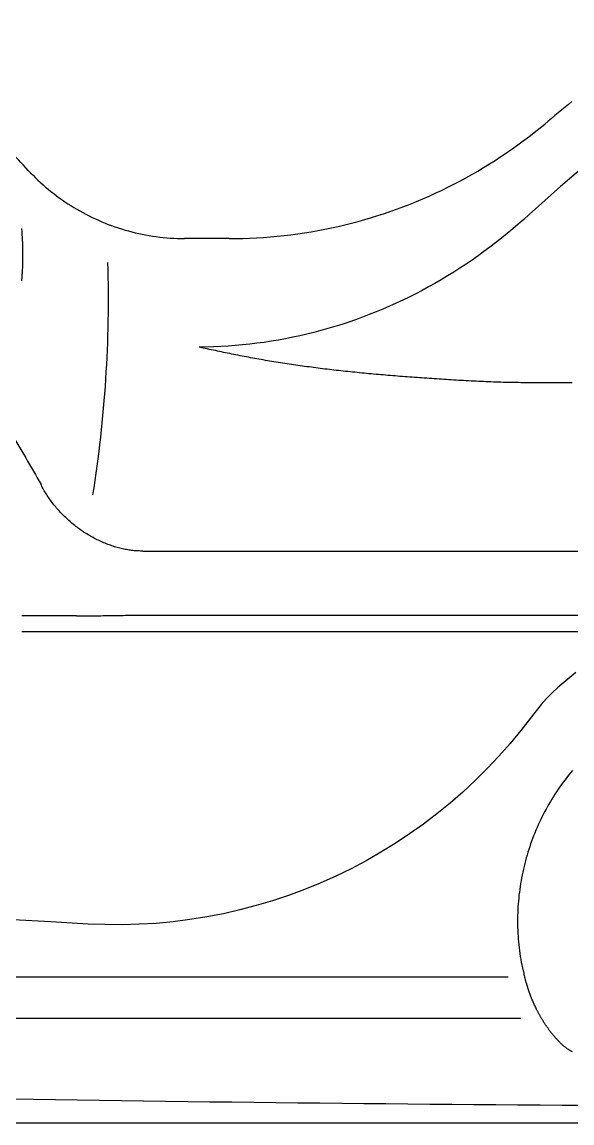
# Model space of a CAD drawing. Extents: x 527 to 614, y 487 to 635.
# Drawn here: x 553.94 to 564.05, y 505.03 to 525.26 of the extents above; entities that cross this region are included whole.
import ezdxf

# ---------------------------------------------------------------- set-up
doc = ezdxf.new("R2010")
doc.units = 0
doc.header["$MEASUREMENT"] = 0
doc.layers.add('1', color=4, linetype='Continuous')
doc.layers.add('204', color=7, linetype='Continuous')

# ---------------------------------------------------------------- blocks, each defined once
blk = doc.blocks.new('69')
at = {"layer": '204', "color": 4, "linetype": 'Continuous'}
blk.add_lwpolyline([(6.736, -3.588), (6.739, -3.553, 0.001721), (6.742, -3.518), (6.744, -3.483, 0.001689), (6.746, -3.448), (6.748, -3.413, 0.001659), (6.75, -3.377), (6.752, -3.341, 0.001629), (6.753, -3.305), (6.754, -3.269, 0.0016), (6.755, -3.233), (6.755, -3.196, 0.001572), (6.756, -3.16), (6.756, -3.123, 0.001545), (6.756, -3.086), (6.756, -3.048, 0.001518), (6.755, -3.011), (6.754, -2.973, 0.001492), (6.753, -2.936), (6.752, -2.898, 0.001468), (6.751, -2.859), (6.749, -2.821, 0.001443), (6.747, -2.782), (6.745, -2.744, 0.00142), (6.742, -2.705), (6.74, -2.666, 0.001397), (6.737, -2.627)], format="xyb", dxfattribs=at)
blk = doc.blocks.new('VANGUARD')
at = {"layer": '1', "color": 2}
blk.add_line((30.845, 16.252), (30.025, 16.252), dxfattribs=at)
at = {"layer": '1', "color": 3, "linetype": 'Continuous'}
for p, q in [((29.261, 10.509), (47.217, 10.509)), ((28.043, 9.317), (27.039, 9.317)), ((27.039, 9.029), (39.521, 9.029)), ((11.871, 1.928), (36.204, 1.928))]:
    blk.add_line(p, q, dxfattribs=at)
at = {"layer": '1', "color": 4}
blk.add_lwpolyline([(86.737, 74.737, 0.414214), (74.737, 86.737), (12, 86.737, 0.414214), (0, 74.737), (0, 12, 0.414214), (12, 0), (74.737, 0, 0.414214), (86.737, 12)], format="xyb", close=True, dxfattribs=at)
at = {"layer": '1', "color": 2}
for points in [[(30.845, 16.252), (30.972, 16.252), (31.098, 16.254), (31.224, 16.258), (31.351, 16.264), (31.477, 16.272), (31.603, 16.281), (31.729, 16.292), (31.855, 16.305), (31.98, 16.32), (32.105, 16.337), (32.23, 16.355), (32.355, 16.375), (32.479, 16.397), (32.603, 16.421), (32.727, 16.446), (32.85, 16.474), (32.973, 16.502), (33.095, 16.533), (33.217, 16.565), (33.338, 16.6), (33.459, 16.635), (33.579, 16.673), (33.699, 16.712), (33.818, 16.753), (33.937, 16.795), (34.055, 16.839), (34.172, 16.885), (34.289, 16.932), (34.405, 16.981), (34.52, 17.032), (34.634, 17.084), (34.748, 17.137), (34.861, 17.193), (34.973, 17.249), (35.084, 17.308), (35.195, 17.367), (35.304, 17.429), (35.413, 17.491), (35.521, 17.556), (35.628, 17.621), (35.734, 17.688), (35.839, 17.757), (35.943, 17.827), (36.046, 17.898), (36.148, 17.971), (36.25, 18.045), (36.35, 18.12), (36.449, 18.197), (36.644, 18.354)], [(27.154, 17.504), (27.198, 17.458), (27.242, 17.413), (27.287, 17.369), (27.333, 17.325), (27.379, 17.282), (27.426, 17.239), (27.474, 17.198), (27.523, 17.157), (27.572, 17.117), (27.622, 17.077), (27.673, 17.039), (27.724, 17.001), (27.776, 16.964), (27.828, 16.928), (27.882, 16.892), (27.935, 16.858), (27.99, 16.824), (28.045, 16.791), (28.101, 16.759), (28.157, 16.728), (28.214, 16.698), (28.271, 16.668), (28.329, 16.64), (28.387, 16.612), (28.446, 16.586), (28.505, 16.56), (28.565, 16.535), (28.625, 16.512), (28.685, 16.489), (28.746, 16.467), (28.808, 16.447), (28.87, 16.427), (28.932, 16.408), (28.994, 16.39), (29.057, 16.374), (29.12, 16.358), (29.184, 16.344), (29.247, 16.33), (29.311, 16.318), (29.375, 16.306), (29.44, 16.296), (29.504, 16.287), (29.569, 16.278), (29.634, 16.271), (29.699, 16.265), (29.764, 16.26), (29.829, 16.257), (29.895, 16.254), (30.025, 16.252)], [(36.67, 13.598), (36.623, 13.598), (36.577, 13.598), (36.531, 13.598), (36.485, 13.599), (36.439, 13.599), (36.393, 13.599), (36.346, 13.6), (36.3, 13.601), (36.254, 13.601), (36.208, 13.602), (36.162, 13.603), (36.116, 13.604), (36.07, 13.605), (36.024, 13.606), (35.978, 13.607), (35.932, 13.608), (35.886, 13.609), (35.84, 13.611), (35.794, 13.612), (35.748, 13.614), (35.702, 13.615), (35.656, 13.617), (35.61, 13.619), (35.565, 13.621), (35.519, 13.623), (35.473, 13.624), (35.428, 13.626), (35.382, 13.629), (35.336, 13.631), (35.291, 13.633), (35.245, 13.635), (35.2, 13.638), (35.154, 13.64), (35.109, 13.643), (35.063, 13.645), (35.018, 13.648), (34.973, 13.65), (34.928, 13.653), (34.882, 13.656), (34.837, 13.659), (34.792, 13.662), (34.747, 13.665), (34.702, 13.668), (34.657, 13.671), (34.612, 13.674), (34.567, 13.677), (34.522, 13.68), (34.477, 13.683), (34.432, 13.686), (34.387, 13.689), (34.342, 13.693), (34.298, 13.696), (34.253, 13.699), (34.208, 13.702), (34.163, 13.706), (34.119, 13.709), (34.074, 13.712), (34.03, 13.716), (33.985, 13.719), (33.941, 13.723), (33.897, 13.726), (33.852, 13.73), (33.808, 13.733), (33.764, 13.737), (33.72, 13.741), (33.676, 13.744), (33.632, 13.748), (33.589, 13.752), (33.545, 13.756), (33.501, 13.76), (33.458, 13.764), (33.414, 13.768), (33.371, 13.772), (33.327, 13.776), (33.284, 13.78), (33.241, 13.784), (33.198, 13.788), (33.155, 13.793), (33.112, 13.797), (33.069, 13.801), (33.026, 13.806), (32.984, 13.81), (32.941, 13.815), (32.899, 13.82), (32.857, 13.824), (32.814, 13.829), (32.772, 13.834), (32.73, 13.839), (32.688, 13.844), (32.646, 13.849), (32.604, 13.854), (32.563, 13.859), (32.521, 13.864), (32.48, 13.869), (32.438, 13.874), (32.397, 13.88), (32.356, 13.885), (32.315, 13.891), (32.274, 13.896), (32.233, 13.902), (32.192, 13.907), (32.151, 13.913), (32.11, 13.919), (32.07, 13.925), (32.029, 13.931), (31.989, 13.937), (31.949, 13.943), (31.909, 13.949), (31.869, 13.955), (31.829, 13.961), (31.789, 13.967), (31.749, 13.974), (31.709, 13.98), (31.669, 13.987), (31.63, 13.993), (31.59, 14), (31.551, 14.006), (31.512, 14.013), (31.473, 14.02), (31.433, 14.027), (31.394, 14.034), (31.355, 14.041), (31.317, 14.048), (31.278, 14.055), (31.239, 14.062), (31.2, 14.069), (31.162, 14.076), (31.123, 14.083), (31.085, 14.091), (31.047, 14.098), (31.008, 14.106), (30.97, 14.113), (30.932, 14.121), (30.894, 14.128), (30.856, 14.136), (30.818, 14.144), (30.78, 14.151), (30.743, 14.159), (30.705, 14.167), (30.667, 14.175), (30.63, 14.183), (30.592, 14.191), (30.555, 14.199), (30.517, 14.207), (30.48, 14.215), (30.442, 14.223), (30.405, 14.231), (30.368, 14.239), (30.294, 14.255)], [(37.149, 13.598), (37.081, 13.598), (37.012, 13.598), (36.944, 13.598), (36.875, 13.598), (36.807, 13.598), (36.67, 13.598)], [(37.219, 8.276), (37.104, 8.188), (36.993, 8.096), (36.884, 8), (36.78, 7.901), (36.679, 7.797), (36.582, 7.69), (36.4, 7.465)], [(36.4, 7.465), (36.206, 7.214), (36.007, 6.972), (35.8, 6.738), (35.587, 6.512), (35.366, 6.293), (35.139, 6.081), (34.904, 5.877), (34.662, 5.68), (34.414, 5.491), (34.159, 5.31), (33.899, 5.137), (33.633, 4.973), (33.362, 4.817), (33.086, 4.671), (32.805, 4.534), (32.52, 4.406), (32.232, 4.288), (31.939, 4.18), (31.643, 4.081), (31.344, 3.993), (31.043, 3.914), (30.739, 3.845), (30.433, 3.786), (30.125, 3.736), (29.816, 3.697), (29.505, 3.668), (29.194, 3.65), (28.882, 3.641), (28.258, 3.655)], [(28.258, 3.655), (27.566, 3.694), (26.874, 3.735), (26.182, 3.777), (25.49, 3.821), (24.798, 3.868), (24.107, 3.915), (23.415, 3.965), (22.723, 4.016), (22.032, 4.069), (21.34, 4.124), (20.649, 4.181), (19.958, 4.239), (19.267, 4.299), (18.576, 4.361), (17.886, 4.424), (17.195, 4.49), (16.505, 4.557), (15.816, 4.625), (14.437, 4.768)]]:
    blk.add_lwpolyline(points, dxfattribs=at)
at = {"layer": '1', "color": 3, "linetype": 'Continuous'}
for points in [[(36.358, 16.694), (36.259, 16.604), (36.158, 16.515), (36.056, 16.427), (35.953, 16.341), (35.848, 16.256), (35.743, 16.173), (35.636, 16.091), (35.528, 16.011), (35.42, 15.933), (35.31, 15.856), (35.199, 15.78), (35.087, 15.706), (34.974, 15.634), (34.859, 15.564), (34.744, 15.495), (34.628, 15.428), (34.511, 15.362), (34.394, 15.299), (34.275, 15.237), (34.155, 15.176), (34.035, 15.118), (33.914, 15.061), (33.792, 15.006), (33.669, 14.953), (33.545, 14.902), (33.421, 14.853), (33.296, 14.805), (33.17, 14.76), (33.044, 14.716), (32.917, 14.674), (32.789, 14.634), (32.661, 14.596), (32.533, 14.56), (32.404, 14.526), (32.274, 14.494), (32.144, 14.464), (32.014, 14.436), (31.883, 14.41), (31.752, 14.386), (31.62, 14.364), (31.488, 14.344), (31.356, 14.326), (31.224, 14.31), (31.092, 14.296), (30.959, 14.284), (30.826, 14.274), (30.693, 14.266), (30.56, 14.261), (30.294, 14.255)], [(26.658, 12.949), (26.696, 12.89), (26.735, 12.83), (26.773, 12.77), (26.811, 12.709), (26.849, 12.649), (26.886, 12.589), (26.924, 12.528), (26.961, 12.467), (26.998, 12.407), (27.034, 12.346), (27.071, 12.284), (27.107, 12.223), (27.143, 12.162), (27.179, 12.1), (27.214, 12.039), (27.25, 11.977), (27.285, 11.915), (27.32, 11.853), (27.389, 11.729)], [(29.261, 10.509), (29.239, 10.509), (29.216, 10.509), (29.193, 10.51), (29.17, 10.51), (29.147, 10.512), (29.124, 10.513), (29.1, 10.515), (29.077, 10.518), (29.053, 10.52), (29.03, 10.523), (29.006, 10.527), (28.982, 10.531), (28.958, 10.535), (28.934, 10.539), (28.91, 10.544), (28.885, 10.55), (28.861, 10.555), (28.837, 10.561), (28.812, 10.568), (28.787, 10.574), (28.763, 10.582), (28.738, 10.589), (28.713, 10.597), (28.689, 10.605), (28.664, 10.614), (28.639, 10.623), (28.614, 10.632), (28.59, 10.642), (28.565, 10.651), (28.541, 10.662), (28.516, 10.672), (28.492, 10.683), (28.468, 10.694), (28.443, 10.706), (28.419, 10.718), (28.395, 10.73), (28.371, 10.742), (28.348, 10.755), (28.324, 10.768), (28.3, 10.781), (28.277, 10.795), (28.254, 10.809), (28.23, 10.823), (28.207, 10.838), (28.184, 10.852), (28.161, 10.867), (28.139, 10.883), (28.116, 10.898), (28.094, 10.914), (28.072, 10.93), (28.05, 10.947), (28.028, 10.963), (28.007, 10.98), (27.985, 10.997), (27.964, 11.015), (27.943, 11.032), (27.922, 11.05), (27.902, 11.068), (27.882, 11.086), (27.861, 11.104), (27.842, 11.123), (27.822, 11.142), (27.803, 11.161), (27.784, 11.18), (27.765, 11.199), (27.746, 11.219), (27.728, 11.239), (27.71, 11.259), (27.692, 11.279), (27.675, 11.299), (27.658, 11.319), (27.641, 11.34), (27.624, 11.36), (27.608, 11.381), (27.592, 11.402), (27.576, 11.423), (27.561, 11.444), (27.546, 11.466), (27.531, 11.487), (27.516, 11.509), (27.502, 11.53), (27.488, 11.552), (27.475, 11.574), (27.461, 11.596), (27.448, 11.618), (27.436, 11.64), (27.424, 11.662), (27.412, 11.684), (27.389, 11.729)], [(28.043, 9.317), (28.084, 9.317), (28.125, 9.318), (28.165, 9.318), (28.206, 9.318), (28.246, 9.318), (28.287, 9.319), (28.328, 9.319), (28.368, 9.32), (28.409, 9.32), (28.449, 9.321), (28.49, 9.321), (28.53, 9.322), (28.571, 9.323), (28.612, 9.323), (28.652, 9.324), (28.693, 9.324), (28.733, 9.325), (28.774, 9.326), (28.815, 9.326), (28.855, 9.327), (28.896, 9.327), (28.936, 9.328), (28.977, 9.328), (29.017, 9.329), (29.058, 9.329), (29.099, 9.329), (29.139, 9.329), (29.18, 9.33), (29.261, 9.33)], [(29.261, 9.33), (30.159, 9.33), (31.057, 9.33), (31.954, 9.33), (32.852, 9.33), (33.75, 9.33), (34.648, 9.33), (35.546, 9.33), (36.444, 9.33), (37.343, 9.33), (38.241, 9.33), (39.139, 9.33), (40.038, 9.33), (40.937, 9.33), (41.836, 9.33), (42.735, 9.33), (43.634, 9.33), (44.534, 9.33), (45.433, 9.33), (47.233, 9.33)], [(37.152, 6.474), (37.117, 6.432), (37.084, 6.391), (37.05, 6.349), (37.018, 6.306), (36.985, 6.263), (36.954, 6.22), (36.923, 6.176), (36.892, 6.132), (36.862, 6.087), (36.832, 6.042), (36.804, 5.997), (36.775, 5.951), (36.748, 5.905), (36.72, 5.859), (36.694, 5.812), (36.668, 5.765), (36.642, 5.718), (36.618, 5.67), (36.593, 5.622), (36.57, 5.574), (36.547, 5.525), (36.524, 5.476), (36.503, 5.427), (36.481, 5.378), (36.461, 5.328), (36.441, 5.278), (36.422, 5.228), (36.403, 5.177), (36.385, 5.127), (36.368, 5.076), (36.351, 5.025), (36.335, 4.974), (36.319, 4.922), (36.304, 4.87), (36.29, 4.819), (36.277, 4.767), (36.264, 4.714), (36.252, 4.662), (36.24, 4.609), (36.229, 4.557), (36.219, 4.504), (36.209, 4.451), (36.2, 4.398), (36.192, 4.345), (36.185, 4.292), (36.178, 4.238), (36.171, 4.185), (36.166, 4.132), (36.161, 4.078), (36.157, 4.024), (36.153, 3.971), (36.15, 3.917), (36.148, 3.863), (36.146, 3.81), (36.146, 3.756), (36.145, 3.702), (36.146, 3.648), (36.147, 3.595), (36.149, 3.541), (36.151, 3.487), (36.155, 3.434), (36.158, 3.38), (36.163, 3.326), (36.168, 3.273), (36.174, 3.22), (36.181, 3.166), (36.188, 3.113), (36.196, 3.06), (36.204, 3.007), (36.214, 2.954), (36.224, 2.901), (36.234, 2.848), (36.258, 2.744)], [(35.971, 2.676), (34.766, 2.676), (33.561, 2.676), (32.356, 2.676), (31.151, 2.676), (29.946, 2.676), (28.741, 2.676), (27.536, 2.676), (26.331, 2.676), (25.125, 2.676), (23.92, 2.676), (22.715, 2.676), (21.51, 2.676), (20.305, 2.676), (19.1, 2.676), (17.895, 2.676), (16.69, 2.676), (15.485, 2.676), (14.28, 2.676), (11.87, 2.676)], [(36.258, 2.744), (36.259, 2.736), (36.261, 2.729), (36.263, 2.722), (36.264, 2.715), (36.266, 2.708), (36.268, 2.701), (36.27, 2.694), (36.271, 2.687), (36.273, 2.68), (36.275, 2.673), (36.277, 2.666), (36.279, 2.659), (36.281, 2.652), (36.283, 2.645), (36.285, 2.638), (36.286, 2.631), (36.288, 2.624), (36.29, 2.617), (36.292, 2.61), (36.294, 2.603), (36.296, 2.596), (36.298, 2.589), (36.3, 2.582), (36.303, 2.575), (36.305, 2.568), (36.307, 2.561), (36.309, 2.554), (36.311, 2.547), (36.313, 2.54), (36.315, 2.534), (36.317, 2.527), (36.32, 2.52), (36.322, 2.513), (36.324, 2.506), (36.326, 2.499), (36.329, 2.492), (36.331, 2.485), (36.333, 2.478), (36.338, 2.464)], [(36.476, 2.128), (36.468, 2.144), (36.461, 2.16), (36.453, 2.176), (36.446, 2.193), (36.438, 2.209), (36.431, 2.225), (36.424, 2.242), (36.417, 2.259), (36.41, 2.275), (36.403, 2.292), (36.396, 2.309), (36.389, 2.326), (36.382, 2.343), (36.376, 2.36), (36.369, 2.377), (36.363, 2.394), (36.357, 2.412), (36.35, 2.429), (36.338, 2.464)], [(36.875, 1.533), (36.869, 1.539), (36.863, 1.546), (36.857, 1.553), (36.851, 1.56), (36.845, 1.566), (36.838, 1.573), (36.832, 1.58), (36.826, 1.587), (36.82, 1.594), (36.814, 1.601), (36.808, 1.609), (36.802, 1.616), (36.796, 1.623), (36.79, 1.63), (36.783, 1.638), (36.777, 1.645), (36.771, 1.653), (36.765, 1.66), (36.759, 1.668), (36.753, 1.675), (36.747, 1.683), (36.741, 1.691), (36.735, 1.699), (36.729, 1.707), (36.723, 1.715), (36.717, 1.723), (36.711, 1.731), (36.706, 1.739), (36.7, 1.747), (36.694, 1.755), (36.688, 1.763), (36.682, 1.772), (36.676, 1.78), (36.67, 1.788), (36.664, 1.797), (36.659, 1.806), (36.653, 1.814), (36.647, 1.823), (36.641, 1.832), (36.636, 1.84), (36.63, 1.849), (36.624, 1.858), (36.619, 1.867), (36.613, 1.876), (36.607, 1.885), (36.602, 1.894), (36.596, 1.904), (36.591, 1.913), (36.585, 1.922), (36.58, 1.931), (36.574, 1.941), (36.569, 1.95), (36.563, 1.96), (36.558, 1.969), (36.553, 1.979), (36.547, 1.989), (36.542, 1.998), (36.537, 2.008), (36.532, 2.018), (36.526, 2.027), (36.521, 2.037), (36.516, 2.047), (36.511, 2.057), (36.506, 2.067), (36.501, 2.077), (36.496, 2.087), (36.491, 2.097), (36.486, 2.107), (36.476, 2.128)], [(37.152, 1.307), (37.141, 1.313), (37.13, 1.319), (37.12, 1.325), (37.11, 1.332), (37.099, 1.338), (37.089, 1.344), (37.079, 1.351), (37.069, 1.358), (37.059, 1.364), (37.049, 1.371), (37.04, 1.378), (37.03, 1.385), (37.02, 1.393), (37.011, 1.4), (37.001, 1.408), (36.992, 1.416), (36.983, 1.424), (36.973, 1.432), (36.964, 1.44), (36.955, 1.449), (36.946, 1.457), (36.937, 1.466), (36.928, 1.475), (36.919, 1.484), (36.91, 1.494), (36.901, 1.503), (36.893, 1.513), (36.875, 1.533)], [(26.847, 0.446), (27.251, 0.439), (27.656, 0.432), (28.061, 0.426), (28.465, 0.42), (28.87, 0.414), (29.274, 0.408), (29.679, 0.402), (30.084, 0.397), (30.488, 0.391), (30.893, 0.386), (31.297, 0.381), (31.702, 0.376), (32.107, 0.372), (32.511, 0.367), (32.916, 0.363), (33.321, 0.359), (33.725, 0.355), (34.13, 0.351), (34.535, 0.347), (34.939, 0.344), (35.344, 0.34), (35.749, 0.337), (36.153, 0.334), (36.558, 0.331), (36.963, 0.329), (37.367, 0.326)]]:
    blk.add_lwpolyline(points, dxfattribs=at)
for centre, radius, start, end in [((59.369, -8.632), 34.219, 91.4363, 132.2578), ((10.369, 2.368), 22.601, 42.0414, 43.3952)]:
    blk.add_arc(centre, radius, start, end, dxfattribs=at)
at = {"layer": '1', "color": 2}
for centre, radius, start, end in [((59.369, -8.632), 35.28, 129.045, 130.1012), ((5.745, 15.146), 22.883, 350.9333, 1.6579)]:
    blk.add_arc(centre, radius, start, end, dxfattribs=at)
at = {"layer": '1'}
blk.add_blockref('69', (20.3, 19.061), dxfattribs=at)

msp = doc.modelspace()

# ---------------------------------------------------------------- block references
at = {"layer": '1'}
msp.add_blockref('VANGUARD', (526.9, 505.027), dxfattribs=at)

doc.saveas('drawing.dxf')
